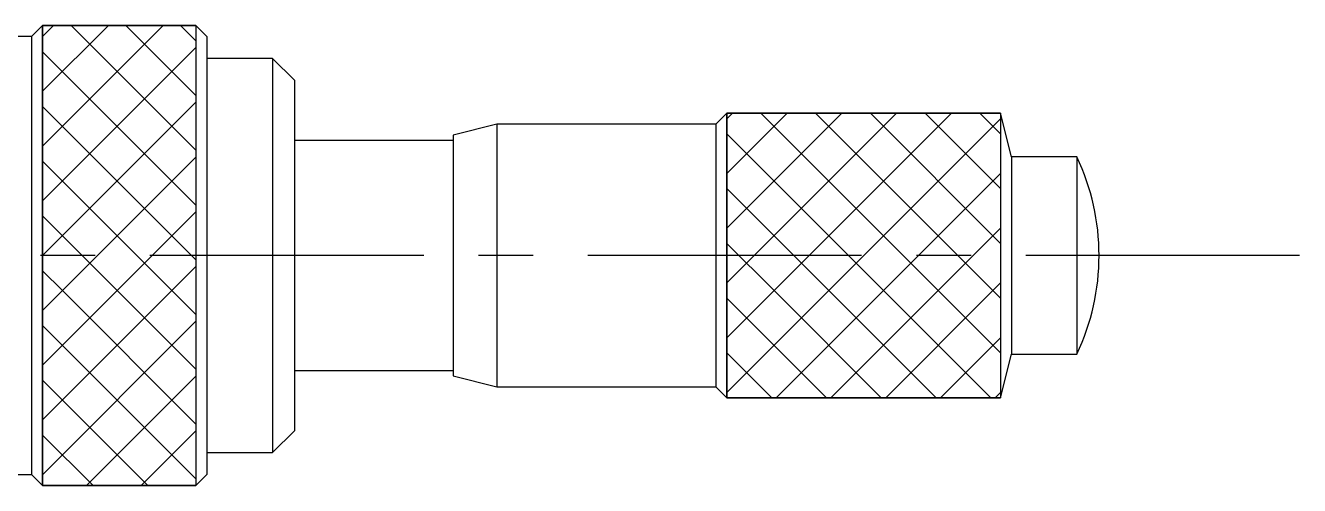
# Model space of a CAD drawing. Extents: x 5 to 371, y 18 to 246.
# Drawn here: x 150.8 to 209, y 96.1 to 117.1 of the extents above; entities that cross this region are included whole.
import ezdxf

# ---------------------------------------------------------------- set-up
doc = ezdxf.new("R2010")
doc.units = 0
doc.header["$LTSCALE"] = 10
doc.linetypes.add('CENTER', pattern=[2, 1.25, -0.25, 0.25, -0.25])
doc.layers.get('0').update_dxf_attribs({"linetype": 'CONTINUOUS'})
doc.layers.add('CENTER', color=1, linetype='CENTER')

msp = doc.modelspace()

# ---------------------------------------------------------------- linework, layer by layer
at = {"color": 7, "linetype": 'CONTINUOUS'}
for p, q in [((151.594929, 117.1), (151.094929, 116.6)), ((151.594929, 117.1), (151.594929, 96.1)), ((158.594929, 117.1), (151.594929, 117.1)), ((151.594929, 117.1), (158.594929, 117.1)), ((151.594929, 96.1), (151.594929, 117.1)), ((158.594929, 117.1), (158.594929, 96.1)), ((159.094929, 116.6), (158.594929, 117.1)), ((158.594929, 117.1), (158.594929, 96.1)), ((151.094929, 116.6), (138.094929, 116.6)), ((151.094929, 116.6), (151.094929, 96.6)), ((159.094929, 116.6), (159.094929, 96.6)), ((162.094929, 115.6), (159.094929, 115.6)), ((162.094929, 115.6), (162.094929, 97.6)), ((163.094929, 114.6), (162.094929, 115.6)), ((163.094929, 114.6), (163.094929, 98.6)), ((182.844929, 113.1), (182.344929, 112.6)), ((182.844929, 113.1), (182.844929, 100.1)), ((195.344929, 113.1), (182.844929, 113.1)), ((182.844929, 113.1), (195.344929, 113.1)), ((182.844929, 100.1), (182.844929, 113.1)), ((195.344929, 113.1), (195.344929, 100.1)), ((195.844929, 111.1), (195.344929, 113.1)), ((195.344929, 113.1), (195.344929, 100.1)), ((172.344929, 112.6), (170.344929, 112.1)), ((172.344929, 112.6), (172.344929, 100.6)), ((182.344929, 112.6), (172.344929, 112.6)), ((182.344929, 112.6), (182.344929, 100.6)), ((170.344929, 111.85), (163.094929, 111.85)), ((170.344929, 112.1), (170.344929, 101.1)), ((195.844929, 111.1), (195.844929, 102.1)), ((198.831762, 111.1), (195.844929, 111.1)), ((198.831762, 111.1), (198.831762, 102.1)), ((195.344929, 100.1), (195.844929, 102.1)), ((195.844929, 102.1), (198.831762, 102.1)), ((163.094929, 101.35), (170.344929, 101.35)), ((170.344929, 101.1), (172.344929, 100.6)), ((172.344929, 100.6), (182.344929, 100.6)), ((182.344929, 100.6), (182.844929, 100.1)), ((182.844929, 100.1), (195.344929, 100.1)), ((195.344929, 100.1), (182.844929, 100.1)), ((162.094929, 97.6), (163.094929, 98.6)), ((159.094929, 97.6), (162.094929, 97.6)), ((138.094929, 96.6), (151.094929, 96.6)), ((151.094929, 96.6), (151.594929, 96.1)), ((158.594929, 96.1), (159.094929, 96.6)), ((151.594929, 96.1), (158.594929, 96.1)), ((158.594929, 96.1), (151.594929, 96.1))]:
    msp.add_line(p, q, dxfattribs=at)
at = {"color": 3, "linetype": 'CONTINUOUS'}
for p, q in [((151.594929, 116.594929), (152.1, 117.1)), ((151.594929, 114.094929), (154.6, 117.1)), ((151.594929, 111.594929), (157.1, 117.1)), ((152.9, 117.1), (158.594929, 111.405071)), ((155.4, 117.1), (158.594929, 113.905071)), ((157.9, 117.1), (158.594929, 116.405071)), ((151.594929, 109.094929), (158.594929, 116.094929)), ((151.594929, 115.905071), (158.594929, 108.905071)), ((151.594929, 106.594929), (158.594929, 113.594929)), ((151.594929, 113.405071), (158.594929, 106.405071)), ((182.844929, 112.844929), (183.1, 113.1)), ((182.844929, 110.344929), (185.6, 113.1)), ((182.844929, 107.844929), (188.1, 113.1)), ((182.844929, 105.344929), (190.6, 113.1)), ((184.4, 113.1), (192.5, 105)), ((185, 105), (193.1, 113.1)), ((186.9, 113.1), (195, 105)), ((189.4, 113.1), (195.344929, 107.155071)), ((191.9, 113.1), (195.344929, 109.655071)), ((194.4, 113.1), (195.344929, 112.155071)), ((187.5, 105), (195.344929, 112.844929)), ((182.844929, 112.155071), (190, 105)), ((151.594929, 110.905071), (157.5, 105)), ((152.5, 105), (158.594929, 111.094929)), ((190, 105), (195.344929, 110.344929)), ((182.844929, 109.655071), (187.5, 105)), ((151.594929, 108.405071), (155, 105)), ((155, 105), (158.594929, 108.594929)), ((192.5, 105), (195.344929, 107.844929)), ((182.844929, 107.155071), (185, 105)), ((151.594929, 105.905071), (152.5, 105)), ((157.5, 105), (158.594929, 106.094929)), ((195, 105), (195.344929, 105.344929)), ((151.594929, 104.094929), (152.5, 105)), ((151.594929, 101.594929), (155, 105)), ((151.594929, 99.094929), (157.5, 105)), ((152.5, 105), (158.594929, 98.905071)), ((155, 105), (158.594929, 101.405071)), ((157.5, 105), (158.594929, 103.905071)), ((182.844929, 102.844929), (185, 105)), ((182.844929, 100.344929), (187.5, 105)), ((185, 105), (189.9, 100.1)), ((185.1, 100.1), (190, 105)), ((187.5, 105), (192.4, 100.1)), ((187.6, 100.1), (192.5, 105)), ((190, 105), (194.9, 100.1)), ((190.1, 100.1), (195, 105)), ((192.5, 105), (195.344929, 102.155071)), ((195, 105), (195.344929, 104.655071)), ((182.844929, 104.655071), (187.4, 100.1)), ((151.594929, 96.594929), (158.594929, 103.594929)), ((151.594929, 103.405071), (158.594929, 96.405071)), ((192.6, 100.1), (195.344929, 102.844929)), ((182.844929, 102.155071), (184.9, 100.1)), ((151.594929, 100.905071), (156.4, 96.1)), ((153.6, 96.1), (158.594929, 101.094929)), ((195.1, 100.1), (195.344929, 100.344929)), ((151.594929, 98.405071), (153.9, 96.1)), ((156.1, 96.1), (158.594929, 98.594929))]:
    msp.add_line(p, q, dxfattribs=at)
at = {"color": 7, "linetype": 'CONTINUOUS'}
msp.add_arc((189.344929, 106.6), 10.5, 334.623066, 25.376934, dxfattribs=at)
at = {"layer": 'CENTER', "color": 1, "linetype": 'CENTER'}
msp.add_line((209, 106.6), (95, 106.6), dxfattribs=at)

doc.saveas('drawing.dxf')
